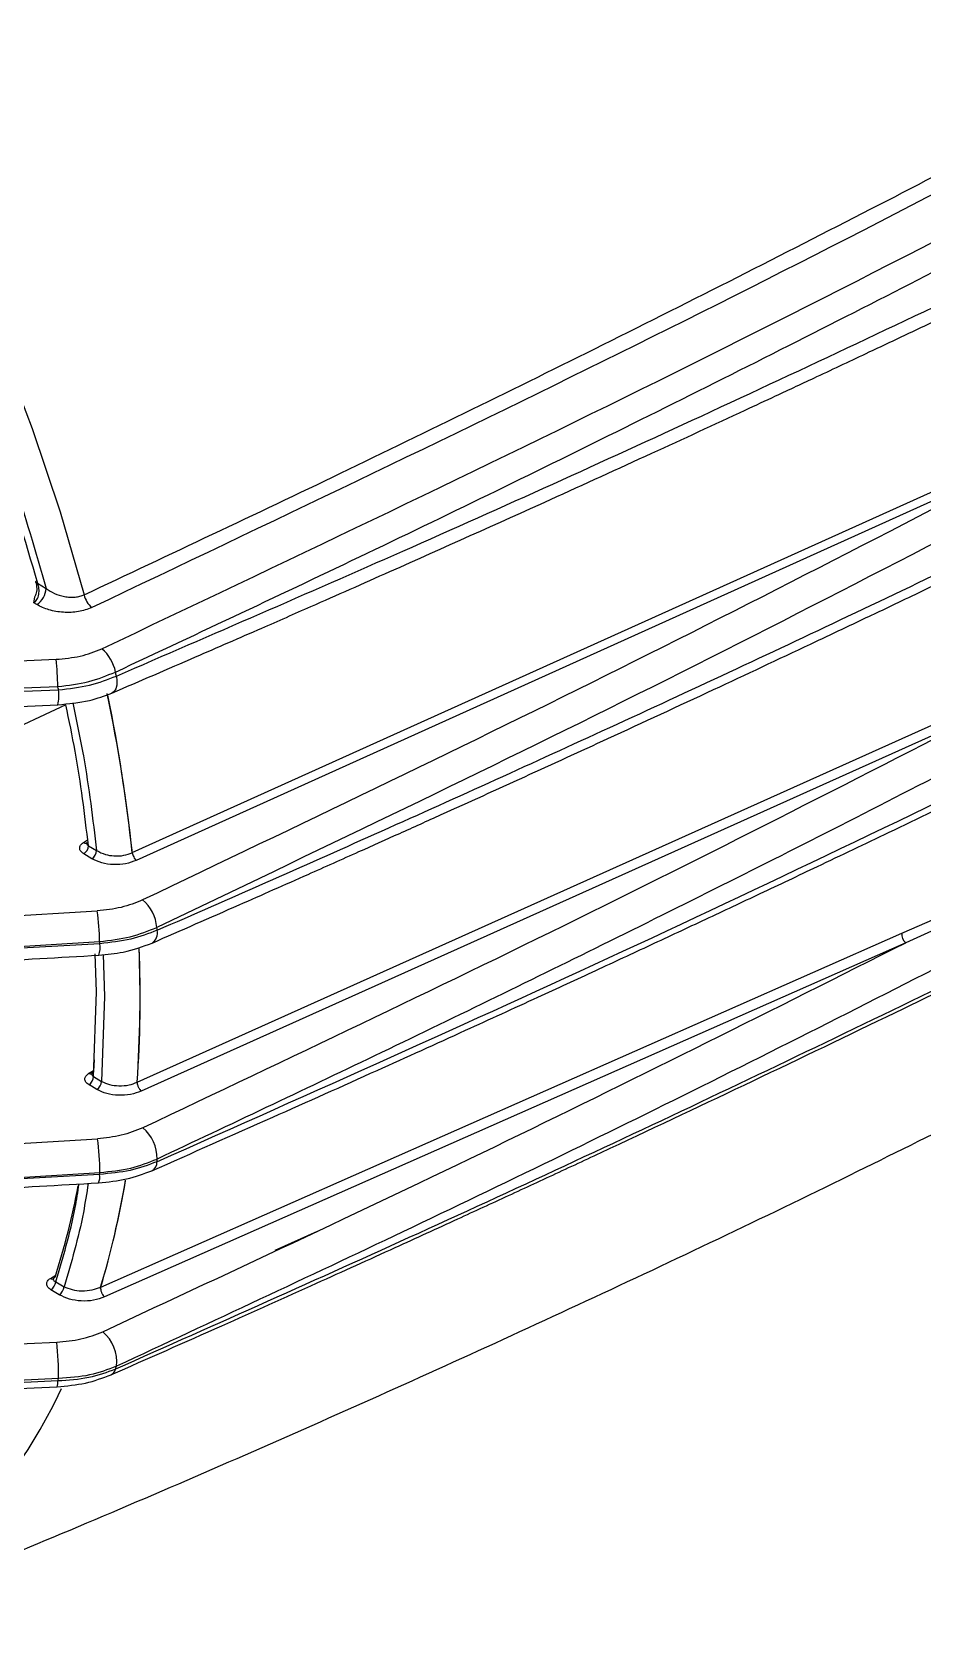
# Model space of a CAD drawing. Extents: x 7 to 113, y 1 to 87.
# Drawn here: x 16.143 to 18.142, y 2.941 to 6.548 of the extents above; entities that cross this region are included whole.
import ezdxf

# ---------------------------------------------------------------- set-up
doc = ezdxf.new("R2010")
doc.units = 0
doc.header["$MEASUREMENT"] = 0
doc.layers.add('OBJECT', color=7, linetype='CONTINUOUS')

msp = doc.modelspace()

# ---------------------------------------------------------------- linework, layer by layer
at = {"layer": 'OBJECT'}
for p, q in [((16.3674, 4.7061), (18.438, 5.6407)), ((18.4469, 5.6233), (16.3764, 4.6888)), ((16.1547, 5.3109), (16.1741, 5.2993)), ((16.1464, 5.2668), (16.1486, 5.2795)), ((16.1528, 5.263), (16.1464, 5.2668)), ((15.2019, 5.098), (16.1961, 5.1401)), ((15.2052, 5.0396), (16.2001, 5.0788)), ((15.2072, 5.0331), (16.2019, 5.0713)), ((16.3784, 4.1909), (18.313, 5.06)), ((16.2181, 5.0376), (15.2247, 4.5731)), ((18.322, 5.0403), (16.3874, 4.171)), ((16.2576, 4.7288), (16.2671, 4.7347)), ((16.2643, 4.7289), (16.2651, 4.7283)), ((16.2765, 4.6926), (16.2583, 4.7035)), ((16.2689, 4.7216), (16.2871, 4.7108)), ((18.0948, 4.5257), (18.3112, 4.6199)), ((18.3173, 4.6005), (18.1035, 4.5039)), ((15.3199, 4.5163), (16.2887, 4.5754)), ((16.2966, 3.731), (18.0948, 4.5257)), ((15.3252, 4.4484), (16.2941, 4.5066)), ((16.2945, 4.5017), (15.3252, 4.4477)), ((16.2873, 4.3937), (16.2843, 4.4789)), ((16.302, 4.4773), (16.3053, 4.3833)), ((18.1035, 4.5039), (16.3052, 3.7089)), ((16.2804, 4.2035), (16.2873, 4.3937)), ((16.3053, 4.3833), (16.2984, 4.1928)), ((16.2819, 4.2411), (16.2802, 4.2156)), ((16.2694, 4.2105), (16.2803, 4.2172)), ((16.2878, 4.1746), (16.2698, 4.1854)), ((16.2804, 4.2035), (16.2984, 4.1928)), ((16.3782, 4.1908), (16.3782, 4.1898)), ((16.3784, 4.1899), (16.3784, 4.1909)), ((15.32, 4.005), (16.2891, 4.0639)), ((15.3252, 3.9287), (16.2945, 3.9884)), ((16.2941, 3.984), (15.3252, 3.9281)), ((16.7823, 3.8559), (16.6872, 3.8133)), ((16.1836, 3.7506), (16.1954, 3.7578)), ((16.2035, 3.7138), (16.1847, 3.725)), ((16.1954, 3.7431), (16.2141, 3.7319)), ((16.2964, 3.7309), (16.296, 3.7278)), ((16.2963, 3.7279), (16.2966, 3.731)), ((15.2039, 3.5631), (16.1978, 3.6073)), ((16.2001, 3.5203), (15.205, 3.4752)), ((16.2019, 3.5257), (15.2072, 3.4795))]:
    msp.add_line(p, q, dxfattribs=at)
at = {"layer": 'OBJECT', "flags": 128}
for points in [[(14.3998, 7.9764), (14.544, 7.8764), (14.6868, 7.7658), (14.8277, 7.6453), (14.9659, 7.5152), (15.1008, 7.3763), (15.2319, 7.2292), (15.3584, 7.0746), (15.4798, 6.9131), (15.5955, 6.7456), (15.705, 6.5728), (15.8078, 6.3955), (15.9034, 6.2146), (15.9914, 6.0308), (16.0713, 5.8451), (16.1428, 5.6583), (16.2055, 5.4712), (16.2592, 5.2848)], [(16.1547, 5.3109), (16.153, 5.3113), (16.1518, 5.3119), (16.151, 5.3127), (16.1508, 5.3136), (16.1512, 5.3147), (16.152, 5.3159), (16.1528, 5.3166)], [(16.3318, 5.1025), (16.333, 5.0917), (16.3325, 5.082), (16.3303, 5.0739), (16.3266, 5.0679), (16.3216, 5.0643)], [(16.2802, 4.2156), (16.2799, 4.2135), (16.2792, 4.2118), (16.2781, 4.2104), (16.2768, 4.2095), (16.2752, 4.2091), (16.2734, 4.2091), (16.2714, 4.2096), (16.2694, 4.2105)]]:
    msp.add_lwpolyline(points, dxfattribs=at)
at = {"layer": 'OBJECT'}
for centre, radius, start, end in [((16.1273, 5.3023), 0.0469, 302.9818, 356.325), ((16.3109, 5.2963), 0.0529, 192.5822, 229.5121), ((16.2384, 5.0931), 0.0931, 11.4605, 49.4003), ((15.5814, 5.0693), 0.6188, 0.8779, 6.5725), ((12.1219, 4.1166), 4.3238, 13.1798, 13.3033), ((16.1118, 5.0597), 0.0908, 346.2754, 7.3509), ((11.9094, 4.0518), 4.4119, 13.3602, 13.4601), ((12.6867, 4.3126), 3.7014, 6.102, 11.7043), ((12.7172, 4.3173), 3.6709, 6.0795, 11.6625), ((16.2623, 4.7354), 0.0081, 234.7196, 287.4787), ((16.2455, 4.7231), 0.0235, 303.0904, 356.3183), ((16.2637, 4.7123), 0.0235, 303.0915, 356.3172), ((16.3298, 4.529), 0.0933, 5.8361, 49.5594), ((15.782, 4.5014), 0.5121, 0.5779, 8.2983), ((16.3972, 4.5255), 0.0267, 303.1646, 13.6523), ((12.9941, 4.2506), 3.4405, 4.6882, 4.7992), ((18.1206, 4.5234), 0.0259, 174.8815, 228.6886), ((16.2448, 4.4934), 0.0504, 339.8737, 9.5507), ((12.5933, 4.193), 3.714, 4.7682, 4.8435), ((13.5989, 4.3828), 2.7859, 356.0476, 2.2633), ((13.6278, 4.3824), 2.7573, 356.016, 2.2567), ((16.257, 4.205), 0.0235, 303.0898, 356.317), ((16.275, 4.1943), 0.0235, 303.0915, 356.3172), ((16.3865, 4.1719), 0.0207, 113.1063, 113.8353), ((16.332, 4.0188), 0.0912, 359.737, 49.7769), ((15.7804, 3.99), 0.5141, 359.8234, 8.2684), ((16.401, 4.0113), 0.0217, 298.8731, 2.836), ((13.9038, 4.2465), 2.5297, 354.6882, 354.8249), ((16.2596, 3.9786), 0.0349, 337.0604, 8.842), ((13.5424, 4.2424), 2.7638, 354.6346, 354.7261), ((14.4371, 4.2897), 1.9414, 343.273, 350.5535), ((14.4381, 4.2896), 1.9406, 343.2723, 350.5028), ((14.4676, 4.3021), 1.8115, 342.3602, 349.058), ((16.1884, 3.7574), 0.00829, 235.1706, 285.6952), ((16.1719, 3.7446), 0.0235, 303.0909, 356.3165), ((16.1907, 3.7334), 0.0235, 303.0885, 356.3176), ((16.3005, 3.7212), 0.0106, 111.6706, 113.0764), ((15.5676, 3.5344), 0.6343, 359.21, 6.5914), ((16.2452, 3.5638), 0.0872, 353.0168, 50.2447), ((16.3121, 3.5504), 0.0179, 292.9451, 347.9633), ((14.6498, 4.093), 1.7665, 341.9827, 342.208), ((15.1443, 3.9987), 1.1738, 308.0178, 335.0356), ((16.1727, 3.5172), 0.0276, 339.0505, 6.3812), ((14.4602, 4.0957), 1.8326, 341.7006, 341.879)]:
    msp.add_arc(centre, radius, start, end, dxfattribs=at)
for points, knots in [([(14.3643, 7.9047), (14.4279, 7.8609), (14.5562, 7.7727), (14.7469, 7.6151), (14.9364, 7.4379), (15.1219, 7.2408), (15.3009, 7.0261), (15.4701, 6.7968), (15.6275, 6.5559), (15.7708, 6.3066), (15.8983, 6.0533), (16.0083, 5.7992), (16.102, 5.5475), (16.1502, 5.3816), (16.1741, 5.2993)], [0, 0, 0, 0, 0.0803207, 0.16194, 0.244772, 0.3293776, 0.4144874, 0.5, 0.5855181, 0.670628, 0.755228, 0.8380655, 0.919682, 1, 1, 1, 1]), ([(16.2592, 5.2848), (16.4517, 5.3755), (16.8435, 5.56), (17.4321, 5.8489), (18.0175, 6.1452), (18.5943, 6.4473), (19.1453, 6.7443), (19.5034, 6.9455), (19.6766, 7.0429)], [0, 0, 0, 0, 0.1629055, 0.3317197, 0.5064476, 0.6730341, 0.8417969, 1, 1, 1, 1]), ([(15.2898, 7.0114), (15.3536, 6.9267), (15.4817, 6.7568), (15.6555, 6.482), (15.8133, 6.196), (15.9505, 5.9021), (16.0674, 5.6055), (16.1257, 5.4088), (16.1547, 5.3109)], [0, 0, 0, 0, 0.165461, 0.332207, 0.5, 0.667784, 0.834534, 1, 1, 1, 1]), ([(19.6766, 7.0045), (19.3253, 6.809), (18.6019, 6.4066), (17.4682, 5.8231), (16.6735, 5.445), (16.2765, 5.2561)], [0, 0, 0, 0, 0.320958, 0.660773, 1, 1, 1, 1]), ([(16.299, 5.1637), (16.7046, 5.3563), (17.5162, 5.7418), (18.642, 6.3199), (19.3492, 6.7128), (19.6766, 6.8948)], [0, 0, 0, 0, 0.349093, 0.698645, 1, 1, 1, 1]), ([(16.3296, 5.1115), (16.5185, 5.2001), (16.9028, 5.3804), (17.4797, 5.6621), (18.0535, 5.9509), (18.6193, 6.2452), (19.1584, 6.5338), (19.5083, 6.7287), (19.6766, 6.8225)], [0, 0, 0, 0, 0.163498, 0.332589, 0.507278, 0.674243, 0.843354, 1, 1, 1, 1]), ([(16.3318, 5.1025), (16.5465, 5.1955), (16.9886, 5.3869), (17.659, 5.6904), (18.1098, 5.9039), (18.3412, 6.0136)], [0, 0, 0, 0, 0.315, 0.648332, 1, 1, 1, 1]), ([(16.3216, 5.0643), (16.3843, 5.0913), (16.4967, 5.1398), (16.6454, 5.2046), (16.7609, 5.2552), (16.8567, 5.2975), (17.0365, 5.3773), (17.2628, 5.4789), (17.5282, 5.6), (17.6965, 5.6777), (17.8197, 5.7351), (17.9126, 5.7785), (18.0301, 5.8338), (18.1724, 5.9012), (18.2751, 5.9503), (18.3306, 5.9769)], [0, 0, 0, 0, 0.091691, 0.164514, 0.218476, 0.261777, 0.30597, 0.484367, 0.5981, 0.703041, 0.737311, 0.783982, 0.843319, 0.915324, 1, 1, 1, 1]), ([(18.4469, 5.6233), (18.1099, 5.4487), (17.4358, 5.0994), (16.7389, 4.7664), (16.3903, 4.5999)], [0, 0, 0, 0, 0.499931, 1, 1, 1, 1]), ([(18.5055, 5.5759), (18.1619, 5.3976), (17.4793, 5.0433), (16.7733, 4.706), (16.4226, 4.5384)], [0, 0, 0, 0, 0.50338, 1, 1, 1, 1]), ([(16.4232, 4.5318), (16.5861, 4.6034), (16.9217, 4.7509), (17.4327, 4.9832), (17.9671, 5.2319), (18.3271, 5.4059), (18.5118, 5.4951)], [0, 0, 0, 0, 0.22962, 0.472827, 0.72962, 1, 1, 1, 1]), ([(16.4118, 4.5032), (16.477, 4.5317), (16.5939, 4.5829), (16.7485, 4.6514), (16.8686, 4.705), (16.9682, 4.7497), (17.1551, 4.8339), (17.3903, 4.9413), (17.6663, 5.0692), (17.8412, 5.1513), (17.9693, 5.2119), (18.0658, 5.2577), (18.188, 5.3161), (18.3358, 5.3872), (18.4425, 5.4391), (18.5002, 5.4672)], [0, 0, 0, 0, 0.09169, 0.164513, 0.218477, 0.261778, 0.305972, 0.48437, 0.598102, 0.703044, 0.737312, 0.783982, 0.843318, 0.915323, 1, 1, 1, 1]), ([(16.1464, 5.2668), (16.1476, 5.2678), (16.1503, 5.2698), (16.1535, 5.2742), (16.156, 5.2797), (16.1581, 5.2879), (16.1584, 5.2989), (16.156, 5.3069), (16.1547, 5.3109)], [0, 0, 0, 0, 0.115727, 0.237004, 0.365059, 0.500934, 0.749863, 1, 1, 1, 1]), ([(16.1509, 5.313), (16.1517, 5.3085), (16.1534, 5.2997), (16.1521, 5.2876), (16.1491, 5.2818), (16.1481, 5.2798)], [0, 0, 0, 0, 0.402238, 0.791312, 1, 1, 1, 1]), ([(16.1741, 5.2993), (16.18, 5.2953), (16.1919, 5.2873), (16.2112, 5.2814), (16.2272, 5.2794), (16.2391, 5.2796), (16.25, 5.2813), (16.2562, 5.2837), (16.2592, 5.2848)], [0, 0, 0, 0, 0.250259, 0.499689, 0.634038, 0.76157, 0.883198, 1, 1, 1, 1]), ([(16.2765, 5.2561), (16.2668, 5.2526), (16.2473, 5.2455), (16.2125, 5.2445), (16.1791, 5.25), (16.1616, 5.2586), (16.1528, 5.263)], [0, 0, 0, 0, 0.2497037, 0.4994833, 0.7493642, 1, 1, 1, 1]), ([(16.1961, 5.1401), (16.2147, 5.1418), (16.2519, 5.1451), (16.2833, 5.1575), (16.299, 5.1637)], [0, 0, 0, 0, 0.498689, 1, 1, 1, 1]), ([(19.6766, 5.1647), (19.4717, 5.0571), (19.0494, 4.8353), (18.3921, 4.506), (17.7088, 4.1753), (17.0208, 3.8543), (16.5569, 3.6478), (16.3296, 3.5466)], [0, 0, 0, 0, 0.190637, 0.392769, 0.598173, 0.803117, 1, 1, 1, 1]), ([(16.3191, 3.5339), (16.4023, 3.5706), (16.5568, 3.6389), (16.7694, 3.7344), (16.946, 3.8144), (17.0895, 3.8801), (17.212, 3.9365), (17.3259, 3.9893), (17.5092, 4.0748), (17.7616, 4.1939), (18.0647, 4.3396), (18.3488, 4.4783), (18.6061, 4.6058), (18.8055, 4.7061), (18.9594, 4.7841), (19.0859, 4.8487), (19.2423, 4.9291), (19.4282, 5.0259), (19.5765, 5.1035), (19.6622, 5.1492), (19.6766, 5.1569)], [0, 0, 0, 0, 0.071655, 0.133072, 0.184261, 0.22523, 0.258397, 0.291507, 0.325145, 0.419722, 0.514664, 0.595221, 0.674581, 0.746977, 0.776419, 0.814924, 0.862775, 0.919976, 0.986531, 1, 1, 1, 1]), ([(16.2001, 5.0788), (16.2239, 5.0817), (16.2707, 5.0876), (16.3102, 5.1036), (16.3296, 5.1115)], [0, 0, 0, 0, 0.506803, 1, 1, 1, 1]), ([(16.2019, 5.0713), (16.2258, 5.0742), (16.2727, 5.0798), (16.3123, 5.095), (16.3318, 5.1025)], [0, 0, 0, 0, 0.509049, 1, 1, 1, 1]), ([(16.2, 5.0381), (16.2243, 5.0403), (16.2677, 5.0442), (16.3051, 5.0582), (16.3216, 5.0643)], [0, 0, 0, 0, 0.559422, 1, 1, 1, 1]), ([(18.5118, 5.053), (18.3271, 4.9572), (17.9671, 4.7704), (17.4327, 4.5032), (16.9217, 4.2537), (16.5861, 4.0953), (16.4232, 4.0184)], [0, 0, 0, 0, 0.27038, 0.527173, 0.77038, 1, 1, 1, 1]), ([(15.2057, 4.9969), (15.3558, 5.0027), (15.6873, 5.0154), (16.0186, 5.0301), (16.2, 5.0381)], [0, 0, 0, 0, 0.452475, 1, 1, 1, 1]), ([(16.2689, 4.7216), (16.2605, 4.7918), (16.2481, 4.8957), (16.2255, 5.0029), (16.2181, 5.0376)], [0, 0, 0, 0, 0.676025, 1, 1, 1, 1]), ([(16.2336, 5.0427), (16.242, 5.0027), (16.2657, 4.8901), (16.2787, 4.7811), (16.2871, 4.7108)], [0, 0, 0, 0, 0.35548, 1, 1, 1, 1]), ([(18.322, 5.0403), (18.005, 4.878), (17.3712, 4.5535), (16.7176, 4.2434), (16.3909, 4.0884)], [0, 0, 0, 0, 0.500229, 1, 1, 1, 1]), ([(16.4226, 4.0124), (16.7733, 4.1686), (17.4793, 4.4831), (18.1619, 4.8132), (18.5055, 4.9794)], [0, 0, 0, 0, 0.49662, 1, 1, 1, 1]), ([(16.4114, 3.9923), (16.5019, 4.0322), (16.671, 4.1068), (16.9054, 4.212), (17.1037, 4.3019), (17.2673, 4.3768), (17.4059, 4.4408), (17.5314, 4.4991), (17.6544, 4.5566), (17.779, 4.6152), (17.9162, 4.6802), (18.0782, 4.7575), (18.2748, 4.8522), (18.4171, 4.9217), (18.4942, 4.9595)], [0, 0, 0, 0, 0.127673, 0.238652, 0.332946, 0.410559, 0.472851, 0.532128, 0.591338, 0.650482, 0.712496, 0.790612, 0.886445, 1, 1, 1, 1]), ([(16.2583, 4.7035), (16.2558, 4.7053), (16.2509, 4.709), (16.2486, 4.716), (16.2505, 4.7231), (16.2553, 4.7269), (16.2576, 4.7288)], [0, 0, 0, 0, 0.250074, 0.499948, 0.749383, 1, 1, 1, 1]), ([(16.2644, 4.7289), (16.2645, 4.728), (16.2648, 4.7263), (16.2664, 4.7238), (16.268, 4.7224), (16.2689, 4.7216)], [0, 0, 0, 0, 0.338146, 0.635178, 1, 1, 1, 1]), ([(16.3764, 4.6888), (16.3686, 4.6859), (16.3531, 4.68), (16.3252, 4.6785), (16.2979, 4.6822), (16.2837, 4.6891), (16.2765, 4.6926)], [0, 0, 0, 0, 0.249736, 0.499486, 0.74926, 1, 1, 1, 1]), ([(16.2871, 4.7108), (16.2935, 4.7075), (16.305, 4.7016), (16.327, 4.6982), (16.3486, 4.6991), (16.3611, 4.7037), (16.3672, 4.706)], [0, 0, 0, 0, 0.275543, 0.500053, 0.755367, 1, 1, 1, 1]), ([(16.3674, 4.7061), (16.3677, 4.7046), (16.3682, 4.7014), (16.3703, 4.6963), (16.3732, 4.6917), (16.3753, 4.6897), (16.3764, 4.6888)], [0, 0, 0, 0, 0.241912, 0.499998, 0.758083, 1, 1, 1, 1]), ([(16.3903, 4.5999), (16.3748, 4.5937), (16.3439, 4.5812), (16.3071, 4.5773), (16.2887, 4.5754)], [0, 0, 0, 0, 0.50155, 1, 1, 1, 1]), ([(16.2941, 4.5066), (16.3175, 4.5093), (16.3641, 4.5147), (16.4032, 4.5306), (16.4226, 4.5384)], [0, 0, 0, 0, 0.503406, 1, 1, 1, 1]), ([(16.4232, 4.5318), (16.404, 4.5245), (16.3649, 4.5095), (16.3183, 4.5044), (16.2945, 4.5017)], [0, 0, 0, 0, 0.488529, 1, 1, 1, 1]), ([(18.3412, 4.533), (18.1098, 4.4152), (17.659, 4.1856), (16.9886, 3.8594), (16.5465, 3.6533), (16.3318, 3.5532)], [0, 0, 0, 0, 0.351668, 0.685, 1, 1, 1, 1]), ([(15.3229, 4.4211), (15.4691, 4.4293), (15.7922, 4.4475), (16.1152, 4.466), (16.2921, 4.476)], [0, 0, 0, 0, 0.452472, 1, 1, 1, 1]), ([(16.2921, 4.476), (16.3108, 4.4778), (16.3536, 4.4817), (16.3909, 4.4954), (16.4118, 4.5032)], [0, 0, 0, 0, 0.436517, 1, 1, 1, 1]), ([(16.301, 3.6309), (16.6051, 3.7727), (17.2149, 4.0572), (17.8068, 4.3547), (18.1035, 4.5039)], [0, 0, 0, 0, 0.498752, 1, 1, 1, 1]), ([(15.6321, 2.9414), (15.8183, 3.0168), (16.206, 3.1739), (16.7908, 3.4272), (17.3871, 3.6981), (17.9649, 3.9731), (18.3414, 4.1633), (18.5224, 4.2548)], [0, 0, 0, 0, 0.1902424, 0.3962076, 0.6023972, 0.8087754, 1, 1, 1, 1]), ([(16.2698, 4.1854), (16.2674, 4.1872), (16.2625, 4.1909), (16.2603, 4.1979), (16.2623, 4.2049), (16.267, 4.2087), (16.2694, 4.2105)], [0, 0, 0, 0, 0.250044, 0.499888, 0.749256, 1, 1, 1, 1]), ([(16.2802, 4.2156), (16.279, 4.2146), (16.2766, 4.2127), (16.2756, 4.2094), (16.2765, 4.2068), (16.2783, 4.2048), (16.2797, 4.204), (16.2804, 4.2035)], [0, 0, 0, 0, 0.247052, 0.499455, 0.726368, 0.857452, 1, 1, 1, 1]), ([(16.2984, 4.1928), (16.3042, 4.1901), (16.3155, 4.1848), (16.3377, 4.1821), (16.3599, 4.1837), (16.3723, 4.1885), (16.3782, 4.1908)], [0, 0, 0, 0, 0.2504931, 0.5000217, 0.7627112, 1, 1, 1, 1]), ([(16.3784, 4.1899), (16.3785, 4.1883), (16.3788, 4.1858), (16.3799, 4.1821), (16.3811, 4.1793), (16.3825, 4.1767), (16.3846, 4.1736), (16.3863, 4.172), (16.3874, 4.171)], [0, 0, 0, 0, 0.24273, 0.372399, 0.504166, 0.63532, 0.763244, 1, 1, 1, 1]), ([(16.3874, 4.171), (16.3797, 4.1681), (16.3642, 4.1623), (16.3364, 4.1606), (16.3092, 4.1643), (16.295, 4.1712), (16.2878, 4.1746)], [0, 0, 0, 0, 0.249768, 0.499524, 0.749281, 1, 1, 1, 1]), ([(16.3909, 4.0884), (16.3753, 4.0821), (16.3443, 4.0697), (16.3075, 4.0658), (16.2891, 4.0639)], [0, 0, 0, 0, 0.50157, 1, 1, 1, 1]), ([(16.4226, 4.0124), (16.4032, 4.005), (16.3641, 3.9903), (16.3175, 3.9861), (16.2941, 3.984)], [0, 0, 0, 0, 0.496594, 1, 1, 1, 1]), ([(16.2945, 3.9884), (16.3183, 3.9907), (16.3649, 3.9952), (16.404, 4.0108), (16.4232, 4.0184)], [0, 0, 0, 0, 0.511471, 1, 1, 1, 1]), ([(16.2917, 3.965), (16.3132, 3.9672), (16.3562, 3.9714), (16.393, 3.9853), (16.4114, 3.9923)], [0, 0, 0, 0, 0.4988017, 1, 1, 1, 1]), ([(15.3229, 3.9099), (15.469, 3.9182), (15.792, 3.9365), (16.1149, 3.9549), (16.2917, 3.965)], [0, 0, 0, 0, 0.452489, 1, 1, 1, 1]), ([(16.1954, 3.7431), (16.2117, 3.797), (16.233, 3.8671), (16.2452, 3.9447), (16.248, 3.9625)], [0, 0, 0, 0, 0.769397, 1, 1, 1, 1]), ([(16.2683, 3.9637), (16.2649, 3.9418), (16.2523, 3.8601), (16.2303, 3.7861), (16.2141, 3.7319)], [0, 0, 0, 0, 0.267427, 1, 1, 1, 1]), ([(16.1939, 3.7532), (16.1933, 3.7528), (16.192, 3.7519), (16.1907, 3.7504), (16.19, 3.7488), (16.19, 3.7478), (16.1901, 3.7473)], [0, 0, 0, 0, 0.233493, 0.476123, 0.730782, 1, 1, 1, 1]), ([(16.1847, 3.725), (16.1822, 3.7268), (16.1773, 3.7305), (16.1746, 3.7377), (16.1763, 3.7436), (16.1797, 3.7479), (16.1823, 3.7497), (16.1836, 3.7506)], [0, 0, 0, 0, 0.249848, 0.499446, 0.748666, 0.874857, 1, 1, 1, 1]), ([(16.1901, 3.7473), (16.1904, 3.7466), (16.1912, 3.7449), (16.1938, 3.7438), (16.1954, 3.7431)], [0, 0, 0, 0, 0.420605, 1, 1, 1, 1]), ([(16.2141, 3.7319), (16.2199, 3.7295), (16.2316, 3.7245), (16.2541, 3.722), (16.2772, 3.7237), (16.2902, 3.7286), (16.2964, 3.7309)], [0, 0, 0, 0, 0.250635, 0.500304, 0.760651, 1, 1, 1, 1]), ([(16.2963, 3.7279), (16.2964, 3.7262), (16.2967, 3.7236), (16.2979, 3.7198), (16.2994, 3.7161), (16.3019, 3.712), (16.3041, 3.7099), (16.3052, 3.7089)], [0, 0, 0, 0, 0.251191, 0.383289, 0.515914, 0.77076, 1, 1, 1, 1]), ([(16.3052, 3.7089), (16.2972, 3.706), (16.2812, 3.7002), (16.2528, 3.699), (16.2252, 3.7032), (16.2107, 3.7102), (16.2035, 3.7138)], [0, 0, 0, 0, 0.249669, 0.499417, 0.749226, 1, 1, 1, 1]), ([(16.1978, 3.6073), (16.2163, 3.609), (16.2536, 3.6124), (16.2851, 3.6247), (16.301, 3.6309)], [0, 0, 0, 0, 0.498606, 1, 1, 1, 1]), ([(16.3296, 3.5466), (16.3102, 3.5395), (16.2707, 3.5249), (16.2239, 3.5218), (16.2001, 3.5203)], [0, 0, 0, 0, 0.4931971, 1, 1, 1, 1]), ([(16.3318, 3.5532), (16.3123, 3.5458), (16.2727, 3.5306), (16.2258, 3.5273), (16.2019, 3.5257)], [0, 0, 0, 0, 0.490951, 1, 1, 1, 1]), ([(15.2038, 3.4643), (15.3539, 3.4703), (15.6856, 3.4836), (16.017, 3.499), (16.1985, 3.5074)], [0, 0, 0, 0, 0.4525278, 1, 1, 1, 1]), ([(16.1985, 3.5074), (16.2202, 3.5093), (16.2638, 3.5131), (16.3012, 3.5272), (16.32, 3.5342)], [0, 0, 0, 0, 0.497727, 1, 1, 1, 1])]:
    msp.add_open_spline(points, degree=3, knots=knots, dxfattribs=at)

doc.saveas('drawing.dxf')
